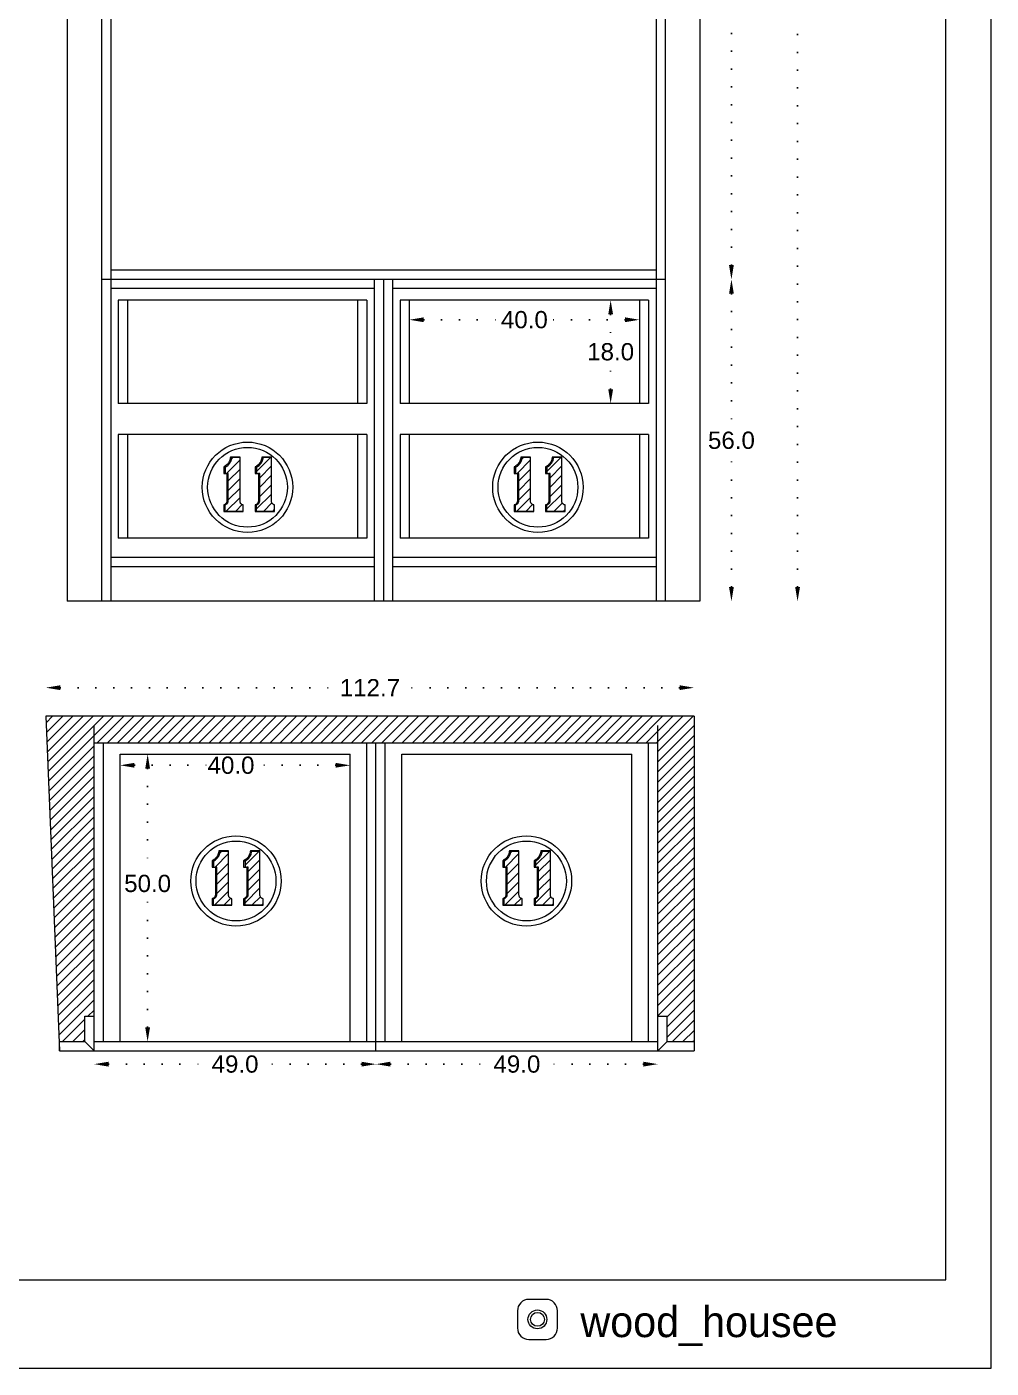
# Model space of a CAD drawing. Header units: centimetres. Extents: x 31 to 5445, y 74 to 2139.
# Drawn here: x 3536 to 3703.7, y 1610.1 to 1843.5 of the extents above; entities that cross this region are included whole.
import ezdxf

# ---------------------------------------------------------------- set-up
doc = ezdxf.new("R2010")
doc.units = ezdxf.units.CM
doc.header["$MEASUREMENT"] = 0
doc.linetypes.add('ACAD_ISO07W100', pattern=[3, 0, -3])
doc.styles.get("Standard").update_dxf_attribs({"font": 'arial.ttf'})
doc.dimstyles.get("Standard").update_dxf_attribs({"dimtxt": 3, "dimasz": 2.5, "dimexe": 0.18, "dimexo": 0.0625, "dimgap": 0.09, "dimtad": 0, "dimtih": 1, "dimtoh": 1, "dimdec": 1, "dimzin": 0, "dimdsep": 46, "dimtxsty": 'Standard', "dimcen": 0.09, "dimse1": 1, "dimse2": 1, "dimadec": 0, "dimazin": 0, "dimtfac": 1, "dimtdec": 1, "dimtofl": 0, "dimtmove": 0, "dimatfit": 3, "dimfxl": 1, "dimtolj": 1, "dimtzin": 0, "dimarcsym": 0})
pattern_1 = [(45, (3004.72, 2309.5665), (-0.8148213, 0.8148213), [])]
pattern_2 = [(45, (3055.22, 2309.5665), (-0.8148213, 0.8148213), [])]
pattern_3 = [(45, (3002.72, 2241.0665), (-0.8148213, 0.8148213), [])]
pattern_4 = [(45, (3053.22, 2241.0665), (-0.8148213, 0.8148213), [])]

# ---------------------------------------------------------------- blocks, each defined once
blk = doc.blocks.new('*D269')
at = {"color": 0, "linetype": 'ACAD_ISO07W100', "lineweight": -2, "transparency": 16777216}
for p, q in [((3658.5, 1797.02), (3658.5, 1773.14)), ((3658.5, 1746.02), (3658.5, 1769.89))]:
    blk.add_line(p, q, dxfattribs=at)
at = {"color": 0, "transparency": 16777216}
for points in [[(3658.08, 1797.02), (3658.92, 1797.02), (3658.5, 1799.52)], [(3658.08, 1746.02), (3658.92, 1746.02), (3658.5, 1743.52)]]:
    blk.add_solid(points, dxfattribs=at)
at = {"layer": 'Defpoints', "color": 0, "transparency": 16777216}
for p in [(3647, 1799.52), (3647, 1743.52), (3658.5, 1743.52)]:
    blk.add_point(p, dxfattribs=at)
at = {"color": 0, "lineweight": 20, "transparency": 16777216, "insert": (3658.5, 1771.52), "char_height": 3, "attachment_point": 5}
blk.add_mtext('\\A1;56.0', dxfattribs=at)
blk = doc.blocks.new('*D270')
at = {"color": 0, "linetype": 'ACAD_ISO07W100', "lineweight": -2, "transparency": 16777216}
for p, q in [((3658.5, 1954.02), (3658.5, 1879.64)), ((3658.5, 1802.02), (3658.5, 1876.39))]:
    blk.add_line(p, q, dxfattribs=at)
at = {"color": 0, "transparency": 16777216}
for points in [[(3658.08, 1954.02), (3658.92, 1954.02), (3658.5, 1956.52)], [(3658.08, 1802.02), (3658.92, 1802.02), (3658.5, 1799.52)]]:
    blk.add_solid(points, dxfattribs=at)
at = {"layer": 'Defpoints', "color": 0, "transparency": 16777216}
for p in [(3647, 1956.52), (3658.5, 1956.52), (3647, 1799.52)]:
    blk.add_point(p, dxfattribs=at)
at = {"color": 0, "lineweight": 20, "transparency": 16777216, "insert": (3658.5, 1878.02), "char_height": 3, "attachment_point": 5}
blk.add_mtext('\\A1;157.0', dxfattribs=at)
blk = doc.blocks.new('*D276')
at = {"color": 0, "linetype": 'ACAD_ISO07W100', "lineweight": -2, "transparency": 16777216}
for p, q in [((3605, 1792.5), (3618.46, 1792.5)), ((3640, 1792.5), (3626.54, 1792.5))]:
    blk.add_line(p, q, dxfattribs=at)
at = {"color": 0, "transparency": 16777216}
for points in [[(3605, 1792.92), (3605, 1792.08), (3602.5, 1792.5)], [(3640, 1792.92), (3640, 1792.08), (3642.5, 1792.5)]]:
    blk.add_solid(points, dxfattribs=at)
at = {"layer": 'Defpoints', "color": 0, "transparency": 16777216}
for p in [(3602.5, 1795.92), (3642.5, 1795.92), (3602.5, 1792.5)]:
    blk.add_point(p, dxfattribs=at)
at = {"color": 0, "lineweight": 20, "transparency": 16777216, "insert": (3622.5, 1792.5), "char_height": 3, "attachment_point": 5}
blk.add_mtext('\\A1;40.0', dxfattribs=at)
blk = doc.blocks.new('*D277')
at = {"color": 0, "linetype": 'ACAD_ISO07W100', "lineweight": -2, "transparency": 16777216}
for p, q in [((3637.5, 1793.42), (3637.5, 1788.54)), ((3637.5, 1780.42), (3637.5, 1785.29))]:
    blk.add_line(p, q, dxfattribs=at)
at = {"color": 0, "transparency": 16777216}
for points in [[(3637.08, 1793.42), (3637.92, 1793.42), (3637.5, 1795.92)], [(3637.08, 1780.42), (3637.92, 1780.42), (3637.5, 1777.92)]]:
    blk.add_solid(points, dxfattribs=at)
at = {"layer": 'Defpoints', "color": 0, "transparency": 16777216}
for p in [(3637.5, 1795.92), (3642.5, 1795.92), (3642.5, 1777.92)]:
    blk.add_point(p, dxfattribs=at)
at = {"color": 0, "lineweight": 20, "transparency": 16777216, "insert": (3637.5, 1786.92), "char_height": 3, "attachment_point": 5}
blk.add_mtext('\\A1;18.0', dxfattribs=at)
blk = doc.blocks.new('*D281')
at = {"color": 0, "linetype": 'ACAD_ISO07W100', "lineweight": -2, "transparency": 16777216}
for p, q in [((3541.8, 1728.49), (3590.64, 1728.49)), ((3649.5, 1728.49), (3600.66, 1728.49))]:
    blk.add_line(p, q, dxfattribs=at)
at = {"color": 0, "transparency": 16777216}
for points in [[(3541.8, 1728.91), (3541.8, 1728.08), (3539.3, 1728.49)], [(3649.5, 1728.91), (3649.5, 1728.08), (3652, 1728.49)]]:
    blk.add_solid(points, dxfattribs=at)
at = {"layer": 'Defpoints', "color": 0, "transparency": 16777216}
for p in [(3539.3, 1728.49), (3539.3, 1723.52), (3652, 1723.52)]:
    blk.add_point(p, dxfattribs=at)
at = {"color": 0, "lineweight": 20, "transparency": 16777216, "insert": (3595.65, 1728.49), "char_height": 3, "attachment_point": 5}
blk.add_mtext('\\A1;112.7', dxfattribs=at)
blk = doc.blocks.new('*D278')
at = {"color": 0, "linetype": 'ACAD_ISO07W100', "lineweight": -2, "transparency": 16777216}
for p, q in [((3554.7, 1714.99), (3567.46, 1714.99)), ((3589.7, 1714.99), (3575.54, 1714.99))]:
    blk.add_line(p, q, dxfattribs=at)
at = {"color": 0, "transparency": 16777216}
for points in [[(3554.7, 1715.41), (3554.7, 1714.58), (3552.2, 1714.99)], [(3589.7, 1715.41), (3589.7, 1714.58), (3592.2, 1714.99)]]:
    blk.add_solid(points, dxfattribs=at)
at = {"layer": 'Defpoints', "color": 0, "transparency": 16777216}
for p in [(3552.2, 1714.99), (3552.2, 1666.92), (3592.2, 1666.92)]:
    blk.add_point(p, dxfattribs=at)
at = {"color": 0, "lineweight": 20, "transparency": 16777216, "insert": (3571.5, 1714.99), "char_height": 3, "attachment_point": 5}
blk.add_mtext('\\A1;40.0', dxfattribs=at)
blk = doc.blocks.new('*D282')
at = {"color": 0, "linetype": 'ACAD_ISO07W100', "lineweight": -2, "transparency": 16777216}
for p, q in [((3557, 1714.42), (3557, 1696.04)), ((3557, 1669.42), (3557, 1692.79))]:
    blk.add_line(p, q, dxfattribs=at)
at = {"color": 0, "transparency": 16777216}
for points in [[(3556.58, 1714.42), (3557.42, 1714.42), (3557, 1716.92)], [(3556.58, 1669.42), (3557.42, 1669.42), (3557, 1666.92)]]:
    blk.add_solid(points, dxfattribs=at)
at = {"layer": 'Defpoints', "color": 0, "transparency": 16777216}
for p in [(3552.2, 1716.92), (3557, 1716.92), (3547.7, 1666.92)]:
    blk.add_point(p, dxfattribs=at)
at = {"color": 0, "lineweight": 20, "transparency": 16777216, "insert": (3557, 1694.42), "char_height": 3, "attachment_point": 5}
blk.add_mtext('\\A1;50.0', dxfattribs=at)
blk = doc.blocks.new('*D279')
at = {"color": 0, "linetype": 'ACAD_ISO07W100', "lineweight": -2, "transparency": 16777216}
for p, q in [((3550.2, 1663), (3568.16, 1663)), ((3594.2, 1663), (3576.24, 1663))]:
    blk.add_line(p, q, dxfattribs=at)
at = {"color": 0, "transparency": 16777216}
for points in [[(3550.2, 1663.42), (3550.2, 1662.58), (3547.7, 1663)], [(3594.2, 1663.42), (3594.2, 1662.58), (3596.7, 1663)]]:
    blk.add_solid(points, dxfattribs=at)
at = {"layer": 'Defpoints', "color": 0, "transparency": 16777216}
for p in [(3547.7, 1665.32), (3596.7, 1665.32), (3547.7, 1663)]:
    blk.add_point(p, dxfattribs=at)
at = {"color": 0, "lineweight": 20, "transparency": 16777216, "insert": (3572.2, 1663), "char_height": 3, "attachment_point": 5}
blk.add_mtext('\\A1;49.0', dxfattribs=at)
blk = doc.blocks.new('*D280')
at = {"color": 0, "linetype": 'ACAD_ISO07W100', "lineweight": -2, "transparency": 16777216}
for p, q in [((3599.2, 1663), (3617.16, 1663)), ((3643.2, 1663), (3625.24, 1663))]:
    blk.add_line(p, q, dxfattribs=at)
at = {"color": 0, "transparency": 16777216}
for points in [[(3599.2, 1663.42), (3599.2, 1662.58), (3596.7, 1663)], [(3643.2, 1663.42), (3643.2, 1662.58), (3645.7, 1663)]]:
    blk.add_solid(points, dxfattribs=at)
at = {"layer": 'Defpoints', "color": 0, "transparency": 16777216}
for p in [(3596.7, 1665.32), (3645.7, 1665.32), (3596.7, 1663)]:
    blk.add_point(p, dxfattribs=at)
at = {"color": 0, "lineweight": 20, "transparency": 16777216, "insert": (3621.2, 1663), "char_height": 3, "attachment_point": 5}
blk.add_mtext('\\A1;49.0', dxfattribs=at)
blk = doc.blocks.new('*D283')
at = {"color": 0, "linetype": 'ACAD_ISO07W100', "lineweight": -2, "transparency": 16777216}
for p, q in [((3670, 2015.02), (3670, 1882.14)), ((3670, 1746.02), (3670, 1878.89))]:
    blk.add_line(p, q, dxfattribs=at)
at = {"color": 0, "transparency": 16777216}
for points in [[(3669.58, 2015.02), (3670.42, 2015.02), (3670, 2017.52)], [(3669.58, 1746.02), (3670.42, 1746.02), (3670, 1743.52)]]:
    blk.add_solid(points, dxfattribs=at)
at = {"layer": 'Defpoints', "color": 0, "transparency": 16777216}
for p in [(3653, 2017.52), (3670, 2017.52), (3653, 1743.52)]:
    blk.add_point(p, dxfattribs=at)
at = {"color": 0, "lineweight": 20, "transparency": 16777216, "insert": (3670, 1880.52), "char_height": 3, "attachment_point": 5}
blk.add_mtext('\\A1;274.0', dxfattribs=at)

msp = doc.modelspace()

# ---------------------------------------------------------------- hatches: boundary and pattern name
at = {"lineweight": 20}
h = msp.add_hatch(dxfattribs=at)
h.set_pattern_fill('ANSI31', color=256, scale=9.218651)
h.set_pattern_definition(pattern_1)
h.paths.add_polyline_path([(3573.47, 1760.32), (3573.4, 1760.36), (3573.33, 1760.4), (3573.27, 1760.45), (3573.22, 1760.5), (3573.17, 1760.56), (3573.13, 1760.63), (3573.1, 1760.7), (3573.08, 1760.77), (3573.07, 1760.85), (3573.06, 1760.93), (3573.06, 1768.57), (3571.63, 1768.57), (3571.61, 1768.39), (3571.57, 1768.21), (3571.52, 1768.04), (3571.45, 1767.87), (3571.37, 1767.71), (3571.28, 1767.56), (3571.17, 1767.42), (3571.05, 1767.28), (3570.92, 1767.16), (3570.78, 1767.05), (3570.63, 1766.95), (3570.47, 1766.86), (3570.47, 1765.78), (3570.78, 1765.78), (3571.02, 1765.76), (3571.02, 1760.96), (3571.01, 1760.88), (3570.99, 1760.81), (3570.97, 1760.74), (3570.93, 1760.67), (3570.9, 1760.61), (3570.85, 1760.55), (3570.8, 1760.5), (3570.74, 1760.45), (3570.68, 1760.4), (3570.61, 1760.37), (3570.54, 1760.34), (3570.47, 1760.32), (3570.47, 1759.22), (3573.62, 1759.22), (3573.62, 1760.28), (3573.54, 1760.3)])
h = msp.add_hatch(dxfattribs=at)
h.set_pattern_fill('ANSI31', color=256, scale=9.218651)
h.set_pattern_definition(pattern_1)
h.paths.add_polyline_path([(3578.93, 1760.32), (3578.86, 1760.36), (3578.8, 1760.4), (3578.74, 1760.45), (3578.68, 1760.5), (3578.64, 1760.56), (3578.6, 1760.63), (3578.57, 1760.7), (3578.54, 1760.77), (3578.53, 1760.85), (3578.53, 1760.93), (3578.53, 1768.57), (3577.09, 1768.57), (3577.07, 1768.39), (3577.03, 1768.21), (3576.98, 1768.04), (3576.92, 1767.87), (3576.83, 1767.71), (3576.74, 1767.56), (3576.63, 1767.42), (3576.51, 1767.28), (3576.38, 1767.16), (3576.24, 1767.05), (3576.09, 1766.95), (3575.93, 1766.86), (3575.93, 1765.78), (3576.25, 1765.78), (3576.48, 1765.76), (3576.48, 1760.96), (3576.47, 1760.88), (3576.46, 1760.81), (3576.43, 1760.74), (3576.4, 1760.67), (3576.36, 1760.61), (3576.31, 1760.55), (3576.26, 1760.5), (3576.2, 1760.45), (3576.14, 1760.4), (3576.08, 1760.37), (3576.01, 1760.34), (3575.93, 1760.32), (3575.93, 1759.22), (3579.08, 1759.22), (3579.08, 1760.28), (3579, 1760.3)])
h = msp.add_hatch(dxfattribs=at)
h.set_pattern_fill('ANSI31', color=256, scale=9.218651)
h.set_pattern_definition(pattern_2)
h.paths.add_polyline_path([(3623.97, 1760.32), (3623.9, 1760.36), (3623.83, 1760.4), (3623.77, 1760.45), (3623.72, 1760.5), (3623.67, 1760.56), (3623.63, 1760.63), (3623.6, 1760.7), (3623.58, 1760.77), (3623.57, 1760.85), (3623.56, 1760.93), (3623.56, 1768.57), (3622.13, 1768.57), (3622.11, 1768.39), (3622.07, 1768.21), (3622.02, 1768.04), (3621.95, 1767.87), (3621.87, 1767.71), (3621.78, 1767.56), (3621.67, 1767.42), (3621.55, 1767.28), (3621.42, 1767.16), (3621.28, 1767.05), (3621.13, 1766.95), (3620.97, 1766.86), (3620.97, 1765.78), (3621.28, 1765.78), (3621.52, 1765.76), (3621.52, 1760.96), (3621.51, 1760.88), (3621.49, 1760.81), (3621.47, 1760.74), (3621.43, 1760.67), (3621.4, 1760.61), (3621.35, 1760.55), (3621.3, 1760.5), (3621.24, 1760.45), (3621.18, 1760.4), (3621.11, 1760.37), (3621.04, 1760.34), (3620.97, 1760.32), (3620.97, 1759.22), (3624.12, 1759.22), (3624.12, 1760.28), (3624.04, 1760.3)])
h = msp.add_hatch(dxfattribs=at)
h.set_pattern_fill('ANSI31', color=256, scale=9.218651)
h.set_pattern_definition(pattern_2)
h.paths.add_polyline_path([(3629.43, 1760.32), (3629.36, 1760.36), (3629.3, 1760.4), (3629.24, 1760.45), (3629.18, 1760.5), (3629.14, 1760.56), (3629.1, 1760.63), (3629.07, 1760.7), (3629.04, 1760.77), (3629.03, 1760.85), (3629.03, 1760.93), (3629.03, 1768.57), (3627.59, 1768.57), (3627.57, 1768.39), (3627.53, 1768.21), (3627.48, 1768.04), (3627.42, 1767.87), (3627.33, 1767.71), (3627.24, 1767.56), (3627.13, 1767.42), (3627.01, 1767.28), (3626.88, 1767.16), (3626.74, 1767.05), (3626.59, 1766.95), (3626.43, 1766.86), (3626.43, 1765.78), (3626.75, 1765.78), (3626.98, 1765.76), (3626.98, 1760.96), (3626.97, 1760.88), (3626.96, 1760.81), (3626.93, 1760.74), (3626.9, 1760.67), (3626.86, 1760.61), (3626.81, 1760.55), (3626.76, 1760.5), (3626.7, 1760.45), (3626.64, 1760.4), (3626.58, 1760.37), (3626.51, 1760.34), (3626.43, 1760.32), (3626.43, 1759.22), (3629.58, 1759.22), (3629.58, 1760.28), (3629.5, 1760.3)])
h = msp.add_hatch(dxfattribs=at)
h.set_pattern_fill('ANSI31', color=256, scale=10, angle=180)
h.set_pattern_definition([(225, (6400.4036, 2074.9939), (0.8838835, -0.8838835), [])])
h.paths.add_polyline_path([(3645.7, 1671.32), (3647.3, 1671.32), (3647.3, 1666.92), (3652, 1666.92), (3652, 1723.52), (3539.3, 1723.52), (3541.63, 1666.92), (3546.1, 1666.92), (3546.1, 1671.32), (3547.7, 1671.32), (3547.7, 1718.92), (3645.7, 1718.92)])
h = msp.add_hatch(dxfattribs=at)
h.set_pattern_fill('ANSI31', color=256, scale=9.218651)
h.set_pattern_definition(pattern_3)
h.paths.add_polyline_path([(3571.47, 1691.82), (3571.4, 1691.86), (3571.33, 1691.9), (3571.27, 1691.95), (3571.22, 1692), (3571.17, 1692.06), (3571.13, 1692.13), (3571.1, 1692.2), (3571.08, 1692.27), (3571.07, 1692.35), (3571.06, 1692.43), (3571.06, 1700.07), (3569.63, 1700.07), (3569.61, 1699.89), (3569.57, 1699.71), (3569.52, 1699.54), (3569.45, 1699.37), (3569.37, 1699.21), (3569.28, 1699.06), (3569.17, 1698.92), (3569.05, 1698.78), (3568.92, 1698.66), (3568.78, 1698.55), (3568.63, 1698.45), (3568.47, 1698.36), (3568.47, 1697.28), (3568.78, 1697.28), (3569.02, 1697.26), (3569.02, 1692.46), (3569.01, 1692.38), (3568.99, 1692.31), (3568.97, 1692.24), (3568.93, 1692.17), (3568.9, 1692.11), (3568.85, 1692.05), (3568.8, 1692), (3568.74, 1691.95), (3568.68, 1691.9), (3568.61, 1691.87), (3568.54, 1691.84), (3568.47, 1691.82), (3568.47, 1690.72), (3571.62, 1690.72), (3571.62, 1691.78), (3571.54, 1691.8)])
h = msp.add_hatch(dxfattribs=at)
h.set_pattern_fill('ANSI31', color=256, scale=9.218651)
h.set_pattern_definition(pattern_3)
h.paths.add_polyline_path([(3576.93, 1691.82), (3576.86, 1691.86), (3576.8, 1691.9), (3576.74, 1691.95), (3576.68, 1692), (3576.64, 1692.06), (3576.6, 1692.13), (3576.57, 1692.2), (3576.54, 1692.27), (3576.53, 1692.35), (3576.53, 1692.43), (3576.53, 1700.07), (3575.09, 1700.07), (3575.07, 1699.89), (3575.03, 1699.71), (3574.98, 1699.54), (3574.92, 1699.37), (3574.83, 1699.21), (3574.74, 1699.06), (3574.63, 1698.92), (3574.51, 1698.78), (3574.38, 1698.66), (3574.24, 1698.55), (3574.09, 1698.45), (3573.93, 1698.36), (3573.93, 1697.28), (3574.25, 1697.28), (3574.48, 1697.26), (3574.48, 1692.46), (3574.47, 1692.38), (3574.46, 1692.31), (3574.43, 1692.24), (3574.4, 1692.17), (3574.36, 1692.11), (3574.31, 1692.05), (3574.26, 1692), (3574.2, 1691.95), (3574.14, 1691.9), (3574.08, 1691.87), (3574.01, 1691.84), (3573.93, 1691.82), (3573.93, 1690.72), (3577.08, 1690.72), (3577.08, 1691.78), (3577, 1691.8)])
h = msp.add_hatch(dxfattribs=at)
h.set_pattern_fill('ANSI31', color=256, scale=9.218651)
h.set_pattern_definition(pattern_4)
h.paths.add_polyline_path([(3621.97, 1691.82), (3621.9, 1691.86), (3621.83, 1691.9), (3621.77, 1691.95), (3621.72, 1692), (3621.67, 1692.06), (3621.63, 1692.13), (3621.6, 1692.2), (3621.58, 1692.27), (3621.57, 1692.35), (3621.56, 1692.43), (3621.56, 1700.07), (3620.13, 1700.07), (3620.11, 1699.89), (3620.07, 1699.71), (3620.02, 1699.54), (3619.95, 1699.37), (3619.87, 1699.21), (3619.78, 1699.06), (3619.67, 1698.92), (3619.55, 1698.78), (3619.42, 1698.66), (3619.28, 1698.55), (3619.13, 1698.45), (3618.97, 1698.36), (3618.97, 1697.28), (3619.28, 1697.28), (3619.52, 1697.26), (3619.52, 1692.46), (3619.51, 1692.38), (3619.49, 1692.31), (3619.47, 1692.24), (3619.43, 1692.17), (3619.4, 1692.11), (3619.35, 1692.05), (3619.3, 1692), (3619.24, 1691.95), (3619.18, 1691.9), (3619.11, 1691.87), (3619.04, 1691.84), (3618.97, 1691.82), (3618.97, 1690.72), (3622.12, 1690.72), (3622.12, 1691.78), (3622.04, 1691.8)])
h = msp.add_hatch(dxfattribs=at)
h.set_pattern_fill('ANSI31', color=256, scale=9.218651)
h.set_pattern_definition(pattern_4)
h.paths.add_polyline_path([(3627.43, 1691.82), (3627.36, 1691.86), (3627.3, 1691.9), (3627.24, 1691.95), (3627.18, 1692), (3627.14, 1692.06), (3627.1, 1692.13), (3627.07, 1692.2), (3627.04, 1692.27), (3627.03, 1692.35), (3627.03, 1692.43), (3627.03, 1700.07), (3625.59, 1700.07), (3625.57, 1699.89), (3625.53, 1699.71), (3625.48, 1699.54), (3625.42, 1699.37), (3625.33, 1699.21), (3625.24, 1699.06), (3625.13, 1698.92), (3625.01, 1698.78), (3624.88, 1698.66), (3624.74, 1698.55), (3624.59, 1698.45), (3624.43, 1698.36), (3624.43, 1697.28), (3624.75, 1697.28), (3624.98, 1697.26), (3624.98, 1692.46), (3624.97, 1692.38), (3624.96, 1692.31), (3624.93, 1692.24), (3624.9, 1692.17), (3624.86, 1692.11), (3624.81, 1692.05), (3624.76, 1692), (3624.7, 1691.95), (3624.64, 1691.9), (3624.58, 1691.87), (3624.51, 1691.84), (3624.43, 1691.82), (3624.43, 1690.72), (3627.58, 1690.72), (3627.58, 1691.78), (3627.5, 1691.8)])

# ---------------------------------------------------------------- linework, layer by layer
for p, q in [((3543, 2017.52), (3543, 1743.52)), ((3549, 2017.52), (3549, 1743.52)), ((3647, 2017.52), (3647, 1743.52)), ((3653, 2017.52), (3653, 1743.52)), ((3550.6, 2011.52), (3550.6, 1743.52)), ((3645.4, 2011.52), (3645.4, 1743.52)), ((3647, 1799.52), (3549, 1799.52)), ((3645.4, 1801.12), (3550.6, 1801.12)), ((3596.4, 1799.52), (3596.4, 1743.52)), ((3598, 1799.52), (3598, 1743.52)), ((3599.6, 1799.52), (3599.6, 1743.52)), ((3596.4, 1797.92), (3550.6, 1797.92)), ((3645.4, 1797.92), (3599.6, 1797.92)), ((3551.9, 1795.92), (3551.9, 1777.92)), ((3595.1, 1795.92), (3551.9, 1795.92)), ((3553.5, 1795.92), (3553.5, 1777.92)), ((3593.5, 1795.92), (3593.5, 1777.92)), ((3595.1, 1795.92), (3595.1, 1777.92)), ((3644.1, 1795.92), (3600.9, 1795.92)), ((3600.9, 1795.92), (3600.9, 1777.92)), ((3602.5, 1795.92), (3602.5, 1777.92)), ((3642.5, 1795.92), (3642.5, 1777.92)), ((3644.1, 1795.92), (3644.1, 1777.92)), ((3595.1, 1777.92), (3551.9, 1777.92)), ((3644.1, 1777.92), (3600.9, 1777.92)), ((3551.9, 1772.52), (3551.9, 1754.52)), ((3595.1, 1772.52), (3551.9, 1772.52)), ((3553.5, 1772.52), (3553.5, 1754.52)), ((3593.5, 1772.52), (3593.5, 1754.52)), ((3595.1, 1772.52), (3595.1, 1754.52)), ((3600.9, 1772.52), (3600.9, 1754.52)), ((3644.1, 1772.52), (3600.9, 1772.52)), ((3602.5, 1772.52), (3602.5, 1754.52)), ((3642.5, 1772.52), (3642.5, 1754.52)), ((3644.1, 1772.52), (3644.1, 1754.52)), ((3570.47, 1766.86), (3570.47, 1765.78)), ((3575.93, 1766.86), (3575.93, 1765.78)), ((3620.97, 1766.86), (3620.97, 1765.78)), ((3626.43, 1766.86), (3626.43, 1765.78)), ((3570.47, 1759.22), (3573.62, 1759.22)), ((3575.93, 1759.22), (3579.08, 1759.22)), ((3620.97, 1759.22), (3624.12, 1759.22)), ((3626.43, 1759.22), (3629.58, 1759.22)), ((3595.1, 1754.52), (3551.9, 1754.52)), ((3644.1, 1754.52), (3600.9, 1754.52)), ((3596.4, 1751.12), (3550.6, 1751.12)), ((3645.4, 1751.12), (3599.6, 1751.12)), ((3596.4, 1749.52), (3550.6, 1749.52)), ((3645.4, 1749.52), (3599.6, 1749.52)), ((3653, 1743.52), (3543, 1743.52)), ((3652, 1723.52), (3539.3, 1723.52)), ((3539.3, 1723.52), (3541.7, 1665.32)), ((3652, 1723.52), (3652, 1665.32)), ((3547.7, 1665.32), (3547.7, 1721.92)), ((3645.7, 1665.32), (3645.7, 1721.92)), ((3547.7, 1718.92), (3645.7, 1718.92)), ((3549.3, 1666.92), (3549.3, 1718.92)), ((3595.1, 1666.92), (3595.1, 1718.92)), ((3596.7, 1666.92), (3596.7, 1718.92)), ((3598.3, 1666.92), (3598.3, 1718.92)), ((3644.1, 1666.92), (3644.1, 1718.92)), ((3552.2, 1666.92), (3552.2, 1716.92)), ((3552.2, 1716.92), (3592.2, 1716.92)), ((3592.2, 1666.92), (3592.2, 1716.92)), ((3601.2, 1666.92), (3601.2, 1716.92)), ((3601.2, 1716.92), (3641.2, 1716.92)), ((3641.2, 1666.92), (3641.2, 1716.92)), ((3568.47, 1698.36), (3568.47, 1697.28)), ((3573.93, 1698.36), (3573.93, 1697.28)), ((3618.97, 1698.36), (3618.97, 1697.28)), ((3624.43, 1698.36), (3624.43, 1697.28)), ((3568.47, 1690.72), (3571.62, 1690.72)), ((3573.93, 1690.72), (3577.08, 1690.72)), ((3618.97, 1690.72), (3622.12, 1690.72)), ((3624.43, 1690.72), (3627.58, 1690.72)), ((3546.1, 1666.92), (3546.1, 1671.32)), ((3546.1, 1671.32), (3547.7, 1671.32)), ((3645.7, 1671.32), (3647.3, 1671.32)), ((3647.3, 1666.92), (3647.3, 1671.32)), ((3541.7, 1665.32), (3541.7, 1666.92)), ((3541.7, 1666.92), (3546.1, 1666.92)), ((3546.1, 1666.92), (3547.7, 1665.32)), ((3547.7, 1666.92), (3645.7, 1666.92)), ((3596.7, 1665.32), (3596.7, 1666.92)), ((3647.3, 1666.92), (3645.7, 1665.32)), ((3647.3, 1666.92), (3652, 1666.92)), ((3541.7, 1665.32), (3652, 1665.32))]:
    msp.add_line(p, q, dxfattribs=at)
for points in [[(3373.67, 2076.81), (3373.67, 1610.11), (3703.66, 1610.11), (3703.66, 2076.81)], [(3381.52, 2068.96), (3381.52, 1625.48), (3695.8, 1625.48), (3695.8, 2068.96)]]:
    msp.add_lwpolyline(points, close=True, dxfattribs=at)
for points in [[(3570.23, 1759.17), (3573.62, 1759.17), (3573.62, 1759.22), (3573.62, 1760.28), (3573.54, 1760.3), (3573.47, 1760.32), (3573.4, 1760.36), (3573.33, 1760.4), (3573.27, 1760.45), (3573.22, 1760.5), (3573.17, 1760.56), (3573.13, 1760.63), (3573.1, 1760.7), (3573.08, 1760.77), (3573.07, 1760.85), (3573.06, 1760.93), (3573.06, 1768.57), (3573.06, 1768.61), (3571.4, 1768.61), (3571.37, 1768.43), (3571.34, 1768.25), (3571.29, 1768.08), (3571.22, 1767.91), (3571.14, 1767.75), (3571.04, 1767.59), (3570.93, 1767.45), (3570.81, 1767.31), (3570.68, 1767.19), (3570.54, 1767.08), (3570.39, 1766.98), (3570.23, 1766.89), (3570.23, 1765.78), (3570.47, 1765.78), (3570.78, 1765.78), (3570.78, 1760.93), (3570.77, 1760.85), (3570.75, 1760.78), (3570.73, 1760.71), (3570.7, 1760.64), (3570.66, 1760.57), (3570.61, 1760.51), (3570.56, 1760.46), (3570.5, 1760.41), (3570.44, 1760.37), (3570.37, 1760.33), (3570.3, 1760.31), (3570.23, 1760.28), (3570.23, 1759.17), (3570.47, 1759.22), (3570.47, 1760.32), (3570.54, 1760.34), (3570.61, 1760.37), (3570.68, 1760.4), (3570.74, 1760.45), (3570.8, 1760.5), (3570.85, 1760.55), (3570.9, 1760.61), (3570.93, 1760.67), (3570.97, 1760.74), (3570.99, 1760.81), (3571.01, 1760.88), (3571.02, 1760.96), (3571.02, 1765.76), (3570.78, 1765.78)], [(3570.23, 1766.89), (3570.47, 1766.86), (3570.63, 1766.95), (3570.78, 1767.05), (3570.92, 1767.16), (3571.05, 1767.28), (3571.17, 1767.42), (3571.28, 1767.56), (3571.37, 1767.71), (3571.45, 1767.87), (3571.52, 1768.04), (3571.57, 1768.21), (3571.61, 1768.39), (3571.63, 1768.57)], [(3571.4, 1768.61), (3571.63, 1768.57), (3573.06, 1768.57)], [(3575.69, 1759.17), (3579.08, 1759.17), (3579.08, 1759.22), (3579.08, 1760.28), (3579, 1760.3), (3578.93, 1760.32), (3578.86, 1760.36), (3578.8, 1760.4), (3578.74, 1760.45), (3578.68, 1760.5), (3578.64, 1760.56), (3578.6, 1760.63), (3578.57, 1760.7), (3578.54, 1760.77), (3578.53, 1760.85), (3578.53, 1760.93), (3578.53, 1768.57), (3578.53, 1768.61), (3576.86, 1768.61), (3576.84, 1768.43), (3576.8, 1768.25), (3576.75, 1768.08), (3576.68, 1767.91), (3576.6, 1767.75), (3576.51, 1767.59), (3576.4, 1767.45), (3576.28, 1767.31), (3576.14, 1767.19), (3576, 1767.08), (3575.85, 1766.98), (3575.69, 1766.89), (3575.69, 1765.78), (3575.93, 1765.78), (3576.25, 1765.78), (3576.25, 1760.93), (3576.24, 1760.85), (3576.22, 1760.78), (3576.19, 1760.71), (3576.16, 1760.64), (3576.12, 1760.57), (3576.07, 1760.51), (3576.02, 1760.46), (3575.96, 1760.41), (3575.9, 1760.37), (3575.83, 1760.33), (3575.76, 1760.31), (3575.69, 1760.28), (3575.69, 1759.17), (3575.93, 1759.22), (3575.93, 1760.32), (3576.01, 1760.34), (3576.08, 1760.37), (3576.14, 1760.4), (3576.2, 1760.45), (3576.26, 1760.5), (3576.31, 1760.55), (3576.36, 1760.61), (3576.4, 1760.67), (3576.43, 1760.74), (3576.46, 1760.81), (3576.47, 1760.88), (3576.48, 1760.96), (3576.48, 1765.76), (3576.25, 1765.78)], [(3575.69, 1766.89), (3575.93, 1766.86), (3576.09, 1766.95), (3576.24, 1767.05), (3576.38, 1767.16), (3576.51, 1767.28), (3576.63, 1767.42), (3576.74, 1767.56), (3576.83, 1767.71), (3576.92, 1767.87), (3576.98, 1768.04), (3577.03, 1768.21), (3577.07, 1768.39), (3577.09, 1768.57)], [(3576.86, 1768.61), (3577.09, 1768.57), (3578.53, 1768.57)], [(3620.73, 1759.17), (3624.12, 1759.17), (3624.12, 1759.22), (3624.12, 1760.28), (3624.04, 1760.3), (3623.97, 1760.32), (3623.9, 1760.36), (3623.83, 1760.4), (3623.77, 1760.45), (3623.72, 1760.5), (3623.67, 1760.56), (3623.63, 1760.63), (3623.6, 1760.7), (3623.58, 1760.77), (3623.57, 1760.85), (3623.56, 1760.93), (3623.56, 1768.57), (3623.56, 1768.61), (3621.9, 1768.61), (3621.87, 1768.43), (3621.84, 1768.25), (3621.79, 1768.08), (3621.72, 1767.91), (3621.64, 1767.75), (3621.54, 1767.59), (3621.43, 1767.45), (3621.31, 1767.31), (3621.18, 1767.19), (3621.04, 1767.08), (3620.89, 1766.98), (3620.73, 1766.89), (3620.73, 1765.78), (3620.97, 1765.78), (3621.28, 1765.78), (3621.28, 1760.93), (3621.27, 1760.85), (3621.25, 1760.78), (3621.23, 1760.71), (3621.2, 1760.64), (3621.16, 1760.57), (3621.11, 1760.51), (3621.06, 1760.46), (3621, 1760.41), (3620.94, 1760.37), (3620.87, 1760.33), (3620.8, 1760.31), (3620.73, 1760.28), (3620.73, 1759.17), (3620.97, 1759.22), (3620.97, 1760.32), (3621.04, 1760.34), (3621.11, 1760.37), (3621.18, 1760.4), (3621.24, 1760.45), (3621.3, 1760.5), (3621.35, 1760.55), (3621.4, 1760.61), (3621.43, 1760.67), (3621.47, 1760.74), (3621.49, 1760.81), (3621.51, 1760.88), (3621.52, 1760.96), (3621.52, 1765.76), (3621.28, 1765.78)], [(3620.73, 1766.89), (3620.97, 1766.86), (3621.13, 1766.95), (3621.28, 1767.05), (3621.42, 1767.16), (3621.55, 1767.28), (3621.67, 1767.42), (3621.78, 1767.56), (3621.87, 1767.71), (3621.95, 1767.87), (3622.02, 1768.04), (3622.07, 1768.21), (3622.11, 1768.39), (3622.13, 1768.57)], [(3621.9, 1768.61), (3622.13, 1768.57), (3623.56, 1768.57)], [(3626.19, 1759.17), (3629.58, 1759.17), (3629.58, 1759.22), (3629.58, 1760.28), (3629.5, 1760.3), (3629.43, 1760.32), (3629.36, 1760.36), (3629.3, 1760.4), (3629.24, 1760.45), (3629.18, 1760.5), (3629.14, 1760.56), (3629.1, 1760.63), (3629.07, 1760.7), (3629.04, 1760.77), (3629.03, 1760.85), (3629.03, 1760.93), (3629.03, 1768.57), (3629.03, 1768.61), (3627.36, 1768.61), (3627.34, 1768.43), (3627.3, 1768.25), (3627.25, 1768.08), (3627.18, 1767.91), (3627.1, 1767.75), (3627.01, 1767.59), (3626.9, 1767.45), (3626.78, 1767.31), (3626.64, 1767.19), (3626.5, 1767.08), (3626.35, 1766.98), (3626.19, 1766.89), (3626.19, 1765.78), (3626.43, 1765.78), (3626.75, 1765.78), (3626.75, 1760.93), (3626.74, 1760.85), (3626.72, 1760.78), (3626.69, 1760.71), (3626.66, 1760.64), (3626.62, 1760.57), (3626.57, 1760.51), (3626.52, 1760.46), (3626.46, 1760.41), (3626.4, 1760.37), (3626.33, 1760.33), (3626.26, 1760.31), (3626.19, 1760.28), (3626.19, 1759.17), (3626.43, 1759.22), (3626.43, 1760.32), (3626.51, 1760.34), (3626.58, 1760.37), (3626.64, 1760.4), (3626.7, 1760.45), (3626.76, 1760.5), (3626.81, 1760.55), (3626.86, 1760.61), (3626.9, 1760.67), (3626.93, 1760.74), (3626.96, 1760.81), (3626.97, 1760.88), (3626.98, 1760.96), (3626.98, 1765.76), (3626.75, 1765.78)], [(3626.19, 1766.89), (3626.43, 1766.86), (3626.59, 1766.95), (3626.74, 1767.05), (3626.88, 1767.16), (3627.01, 1767.28), (3627.13, 1767.42), (3627.24, 1767.56), (3627.33, 1767.71), (3627.42, 1767.87), (3627.48, 1768.04), (3627.53, 1768.21), (3627.57, 1768.39), (3627.59, 1768.57)], [(3627.36, 1768.61), (3627.59, 1768.57), (3629.03, 1768.57)], [(3568.23, 1690.67), (3571.62, 1690.67), (3571.62, 1690.72), (3571.62, 1691.78), (3571.54, 1691.8), (3571.47, 1691.82), (3571.4, 1691.86), (3571.33, 1691.9), (3571.27, 1691.95), (3571.22, 1692), (3571.17, 1692.06), (3571.13, 1692.13), (3571.1, 1692.2), (3571.08, 1692.27), (3571.07, 1692.35), (3571.06, 1692.43), (3571.06, 1700.07), (3571.06, 1700.11), (3569.4, 1700.11), (3569.37, 1699.93), (3569.34, 1699.75), (3569.29, 1699.58), (3569.22, 1699.41), (3569.14, 1699.25), (3569.04, 1699.09), (3568.93, 1698.95), (3568.81, 1698.81), (3568.68, 1698.69), (3568.54, 1698.58), (3568.39, 1698.48), (3568.23, 1698.39), (3568.23, 1697.28), (3568.47, 1697.28), (3568.78, 1697.28), (3568.78, 1692.43), (3568.77, 1692.35), (3568.75, 1692.28), (3568.73, 1692.21), (3568.7, 1692.14), (3568.66, 1692.07), (3568.61, 1692.01), (3568.56, 1691.96), (3568.5, 1691.91), (3568.44, 1691.87), (3568.37, 1691.83), (3568.3, 1691.81), (3568.23, 1691.78), (3568.23, 1690.67), (3568.47, 1690.72), (3568.47, 1691.82), (3568.54, 1691.84), (3568.61, 1691.87), (3568.68, 1691.9), (3568.74, 1691.95), (3568.8, 1692), (3568.85, 1692.05), (3568.9, 1692.11), (3568.93, 1692.17), (3568.97, 1692.24), (3568.99, 1692.31), (3569.01, 1692.38), (3569.02, 1692.46), (3569.02, 1697.26), (3568.78, 1697.28)], [(3568.23, 1698.39), (3568.47, 1698.36), (3568.63, 1698.45), (3568.78, 1698.55), (3568.92, 1698.66), (3569.05, 1698.78), (3569.17, 1698.92), (3569.28, 1699.06), (3569.37, 1699.21), (3569.45, 1699.37), (3569.52, 1699.54), (3569.57, 1699.71), (3569.61, 1699.89), (3569.63, 1700.07)], [(3569.4, 1700.11), (3569.63, 1700.07), (3571.06, 1700.07)], [(3573.69, 1690.67), (3577.08, 1690.67), (3577.08, 1690.72), (3577.08, 1691.78), (3577, 1691.8), (3576.93, 1691.82), (3576.86, 1691.86), (3576.8, 1691.9), (3576.74, 1691.95), (3576.68, 1692), (3576.64, 1692.06), (3576.6, 1692.13), (3576.57, 1692.2), (3576.54, 1692.27), (3576.53, 1692.35), (3576.53, 1692.43), (3576.53, 1700.07), (3576.53, 1700.11), (3574.86, 1700.11), (3574.84, 1699.93), (3574.8, 1699.75), (3574.75, 1699.58), (3574.68, 1699.41), (3574.6, 1699.25), (3574.51, 1699.09), (3574.4, 1698.95), (3574.28, 1698.81), (3574.14, 1698.69), (3574, 1698.58), (3573.85, 1698.48), (3573.69, 1698.39), (3573.69, 1697.28), (3573.93, 1697.28), (3574.25, 1697.28), (3574.25, 1692.43), (3574.24, 1692.35), (3574.22, 1692.28), (3574.19, 1692.21), (3574.16, 1692.14), (3574.12, 1692.07), (3574.07, 1692.01), (3574.02, 1691.96), (3573.96, 1691.91), (3573.9, 1691.87), (3573.83, 1691.83), (3573.76, 1691.81), (3573.69, 1691.78), (3573.69, 1690.67), (3573.93, 1690.72), (3573.93, 1691.82), (3574.01, 1691.84), (3574.08, 1691.87), (3574.14, 1691.9), (3574.2, 1691.95), (3574.26, 1692), (3574.31, 1692.05), (3574.36, 1692.11), (3574.4, 1692.17), (3574.43, 1692.24), (3574.46, 1692.31), (3574.47, 1692.38), (3574.48, 1692.46), (3574.48, 1697.26), (3574.25, 1697.28)], [(3573.69, 1698.39), (3573.93, 1698.36), (3574.09, 1698.45), (3574.24, 1698.55), (3574.38, 1698.66), (3574.51, 1698.78), (3574.63, 1698.92), (3574.74, 1699.06), (3574.83, 1699.21), (3574.92, 1699.37), (3574.98, 1699.54), (3575.03, 1699.71), (3575.07, 1699.89), (3575.09, 1700.07)], [(3574.86, 1700.11), (3575.09, 1700.07), (3576.53, 1700.07)], [(3618.73, 1690.67), (3622.12, 1690.67), (3622.12, 1690.72), (3622.12, 1691.78), (3622.04, 1691.8), (3621.97, 1691.82), (3621.9, 1691.86), (3621.83, 1691.9), (3621.77, 1691.95), (3621.72, 1692), (3621.67, 1692.06), (3621.63, 1692.13), (3621.6, 1692.2), (3621.58, 1692.27), (3621.57, 1692.35), (3621.56, 1692.43), (3621.56, 1700.07), (3621.56, 1700.11), (3619.9, 1700.11), (3619.87, 1699.93), (3619.84, 1699.75), (3619.79, 1699.58), (3619.72, 1699.41), (3619.64, 1699.25), (3619.54, 1699.09), (3619.43, 1698.95), (3619.31, 1698.81), (3619.18, 1698.69), (3619.04, 1698.58), (3618.89, 1698.48), (3618.73, 1698.39), (3618.73, 1697.28), (3618.97, 1697.28), (3619.28, 1697.28), (3619.28, 1692.43), (3619.27, 1692.35), (3619.25, 1692.28), (3619.23, 1692.21), (3619.2, 1692.14), (3619.16, 1692.07), (3619.11, 1692.01), (3619.06, 1691.96), (3619, 1691.91), (3618.94, 1691.87), (3618.87, 1691.83), (3618.8, 1691.81), (3618.73, 1691.78), (3618.73, 1690.67), (3618.97, 1690.72), (3618.97, 1691.82), (3619.04, 1691.84), (3619.11, 1691.87), (3619.18, 1691.9), (3619.24, 1691.95), (3619.3, 1692), (3619.35, 1692.05), (3619.4, 1692.11), (3619.43, 1692.17), (3619.47, 1692.24), (3619.49, 1692.31), (3619.51, 1692.38), (3619.52, 1692.46), (3619.52, 1697.26), (3619.28, 1697.28)], [(3618.73, 1698.39), (3618.97, 1698.36), (3619.13, 1698.45), (3619.28, 1698.55), (3619.42, 1698.66), (3619.55, 1698.78), (3619.67, 1698.92), (3619.78, 1699.06), (3619.87, 1699.21), (3619.95, 1699.37), (3620.02, 1699.54), (3620.07, 1699.71), (3620.11, 1699.89), (3620.13, 1700.07)], [(3619.9, 1700.11), (3620.13, 1700.07), (3621.56, 1700.07)], [(3624.19, 1690.67), (3627.58, 1690.67), (3627.58, 1690.72), (3627.58, 1691.78), (3627.5, 1691.8), (3627.43, 1691.82), (3627.36, 1691.86), (3627.3, 1691.9), (3627.24, 1691.95), (3627.18, 1692), (3627.14, 1692.06), (3627.1, 1692.13), (3627.07, 1692.2), (3627.04, 1692.27), (3627.03, 1692.35), (3627.03, 1692.43), (3627.03, 1700.07), (3627.03, 1700.11), (3625.36, 1700.11), (3625.34, 1699.93), (3625.3, 1699.75), (3625.25, 1699.58), (3625.18, 1699.41), (3625.1, 1699.25), (3625.01, 1699.09), (3624.9, 1698.95), (3624.78, 1698.81), (3624.64, 1698.69), (3624.5, 1698.58), (3624.35, 1698.48), (3624.19, 1698.39), (3624.19, 1697.28), (3624.43, 1697.28), (3624.75, 1697.28), (3624.75, 1692.43), (3624.74, 1692.35), (3624.72, 1692.28), (3624.69, 1692.21), (3624.66, 1692.14), (3624.62, 1692.07), (3624.57, 1692.01), (3624.52, 1691.96), (3624.46, 1691.91), (3624.4, 1691.87), (3624.33, 1691.83), (3624.26, 1691.81), (3624.19, 1691.78), (3624.19, 1690.67), (3624.43, 1690.72), (3624.43, 1691.82), (3624.51, 1691.84), (3624.58, 1691.87), (3624.64, 1691.9), (3624.7, 1691.95), (3624.76, 1692), (3624.81, 1692.05), (3624.86, 1692.11), (3624.9, 1692.17), (3624.93, 1692.24), (3624.96, 1692.31), (3624.97, 1692.38), (3624.98, 1692.46), (3624.98, 1697.26), (3624.75, 1697.28)], [(3624.19, 1698.39), (3624.43, 1698.36), (3624.59, 1698.45), (3624.74, 1698.55), (3624.88, 1698.66), (3625.01, 1698.78), (3625.13, 1698.92), (3625.24, 1699.06), (3625.33, 1699.21), (3625.42, 1699.37), (3625.48, 1699.54), (3625.53, 1699.71), (3625.57, 1699.89), (3625.59, 1700.07)], [(3625.36, 1700.11), (3625.59, 1700.07), (3627.03, 1700.07)]]:
    msp.add_lwpolyline(points, dxfattribs=at)
msp.add_lwpolyline([(3623.26, 1615.12), (3626.29, 1615.12, 0.414214), (3628.24, 1617.08), (3628.24, 1620.11, 0.414214), (3626.29, 1622.07), (3623.26, 1622.07, 0.414214), (3621.3, 1620.11), (3621.3, 1617.08, 0.414214)], format="xyb", close=True, dxfattribs=at)
for centre, radius in [((3574.36, 1763.36), 7.86), ((3624.86, 1763.36), 7.86), ((3574.36, 1763.36), 6.94), ((3624.86, 1763.36), 6.94), ((3572.36, 1694.86), 7.86), ((3572.36, 1694.86), 6.94), ((3622.86, 1694.86), 7.86), ((3622.86, 1694.86), 6.94), ((3624.77, 1618.6), 1.64), ((3624.77, 1618.6), 1.21)]:
    msp.add_circle(centre, radius, dxfattribs=at)

# ---------------------------------------------------------------- texts
at = {"lineweight": 20, "insert": (3632.25, 1620.88), "char_height": 5.3665, "attachment_point": 1}
msp.add_mtext_dynamic_manual_height_columns('{\\fPlantagenet Cherokee|b0|i0|c0|p18;wood_housee}', width=1.0511, gutter_width=26.51, heights=[0.166], dxfattribs=at)

# ---------------------------------------------------------------- dimensions: what is measured, and where the dimension line sits
at = {"lineweight": 20}
for base, p1, p2, angle, picture, middle in [((3670, 2017.52), (3653, 1743.52), (3653, 2017.52), 270, '*D283', (3670, 1880.52)), ((3658.5, 1956.52), (3647, 1799.52), (3647, 1956.52), 270, '*D270', (3658.5, 1878.02)), ((3658.5, 1743.52), (3647, 1799.52), (3647, 1743.52), 270, '*D269', (3658.5, 1771.52)), ((3637.5, 1795.92), (3642.5, 1777.92), (3642.5, 1795.92), 270, '*D277', (3637.5, 1786.92)), ((3539.3, 1728.49), (3652, 1723.52), (3539.3, 1723.52), 180, '*D281', (3595.65, 1728.49))]:
    dim = msp.add_linear_dim(base=base, p1=p1, p2=p2, angle=angle, dimstyle='Standard', dxfattribs=at)
    dim.commit()
    dim.dimension.update_dxf_attribs({"geometry": picture, "text_midpoint": middle})
for base, p1, p2, picture, middle in [((3602.5, 1792.5), (3642.5, 1795.92), (3602.5, 1795.92), '*D276', (3622.5, 1792.5)), ((3547.7, 1663), (3596.7, 1665.32), (3547.7, 1665.32), '*D279', (3572.2, 1663)), ((3596.7, 1663), (3645.7, 1665.32), (3596.7, 1665.32), '*D280', (3621.2, 1663))]:
    dim = msp.add_linear_dim(base=base, p1=p1, p2=p2, dimstyle='Standard', dxfattribs=at)
    dim.commit()
    dim.dimension.update_dxf_attribs({"geometry": picture, "text_midpoint": middle})
for base, p1, p2, angle, picture, middle in [((3557, 1716.92), (3547.7, 1666.92), (3552.2, 1716.92), 270, '*D282', (3557, 1694.42)), ((3552.2, 1714.99), (3592.2, 1666.92), (3552.2, 1666.92), 180, '*D278', (3571.5, 1714.99))]:
    dim = msp.add_linear_dim(base=base, p1=p1, p2=p2, angle=angle, dimstyle='Standard', dxfattribs=at)
    dim.commit()
    dim.dimension.update_dxf_attribs({"geometry": picture, "text_midpoint": middle, "dimtype": 160})

doc.saveas('drawing.dxf')
